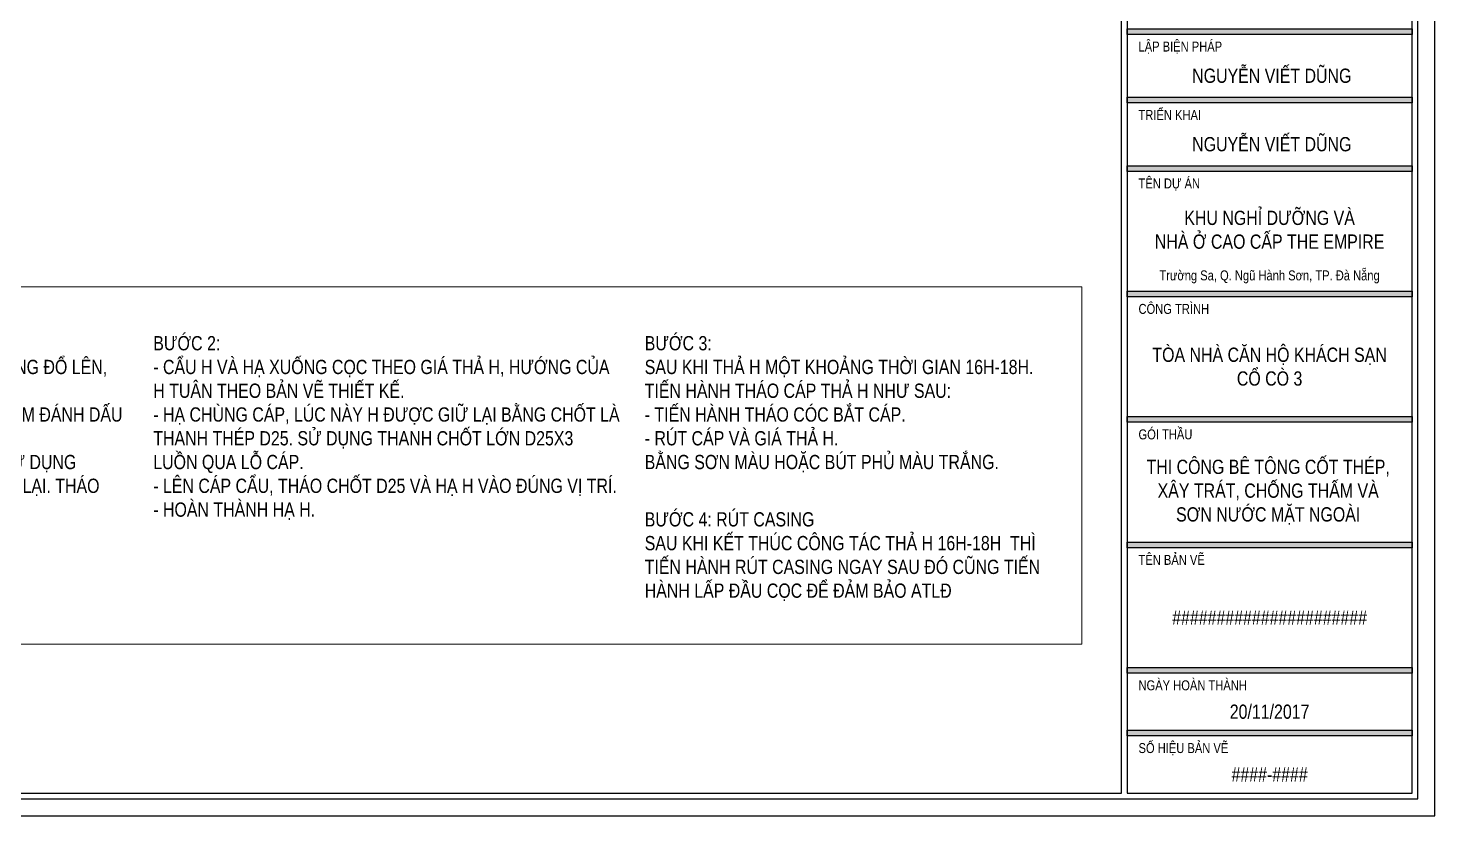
# Model space of a CAD drawing. Header units: millimetres. Extents: x -376071 to 28028791, y -269234 to 29325.
# Drawn here: x 450234 to 474917, y -148882 to -135070 of the extents above; entities that cross this region are included whole.
import ezdxf
from ezdxf.enums import TextEntityAlignment as Align

# ---------------------------------------------------------------- set-up
doc = ezdxf.new("R2010")
doc.units = ezdxf.units.MM
doc.header["$LTSCALE"] = 100
doc.linetypes.add('CONTINOUS', pattern=[0])
doc.layers.add('01. TEXT NOI DUNG', color=7, linetype='Continuous')
doc.layers.add('03. HATCH 03', color=5, linetype='Continuous')
doc.layers.add('02. NET KHUNG', color=7, linetype='CONTINOUS', lineweight=9)
doc.layers.add('0_TEXT', color=7, linetype='Continuous', lineweight=15)
doc.styles.add('Arial 0.8', font='arial_0.ttf', dxfattribs={"width": 0.8, "height": 250})

# ---------------------------------------------------------------- blocks, each defined once
blk = doc.blocks.new('Khung A3 COR3')
h = blk.add_hatch(color=256)
h.set_gradient(color1=(63, 127, 63), one_color=1, tint=1, name='INVCYLINDER')
h.paths.add_polyline_path([(366, 138), (416, 138), (416, 137), (366, 137)])
h = blk.add_hatch(color=256)
h.set_gradient(color1=(63, 127, 63), one_color=1, tint=1, name='INVCYLINDER')
h.paths.add_polyline_path([(366, 138), (416, 138), (416, 137), (366, 137)])
h = blk.add_hatch(color=256)
h.set_gradient(color1=(63, 127, 63), one_color=1, tint=1, name='INVCYLINDER')
h.paths.add_polyline_path([(366, 126), (416, 126), (416, 125), (366, 125)])
h = blk.add_hatch(color=256)
h.set_gradient(color1=(63, 127, 63), one_color=1, tint=1, name='INVCYLINDER')
h.paths.add_polyline_path([(366, 126), (416, 126), (416, 125), (366, 125)])
h = blk.add_hatch(color=256)
h.set_gradient(color1=(63, 127, 63), one_color=1, tint=1, name='INVCYLINDER')
h.paths.add_polyline_path([(366, 114), (416, 114), (416, 113), (366, 113)])
h = blk.add_hatch(color=256)
h.set_gradient(color1=(63, 127, 63), one_color=1, tint=1, name='INVCYLINDER')
h.paths.add_polyline_path([(366, 114), (416, 114), (416, 113), (366, 113)])
h = blk.add_hatch(color=256)
h.set_gradient(color1=(63, 127, 63), one_color=1, tint=1, name='INVCYLINDER')
h.paths.add_polyline_path([(366, 92), (416, 92), (416, 91), (366, 91)])
h = blk.add_hatch(color=256)
h.set_gradient(color1=(63, 127, 63), one_color=1, tint=1, name='INVCYLINDER')
h.paths.add_polyline_path([(366, 92), (416, 92), (416, 91), (366, 91)])
h = blk.add_hatch(color=256)
h.set_gradient(color1=(63, 127, 63), one_color=1, tint=1, name='INVCYLINDER')
h.paths.add_polyline_path([(366, 70), (416, 70), (416, 69), (366, 69)])
h = blk.add_hatch(color=256)
h.set_gradient(color1=(63, 127, 63), one_color=1, tint=1, name='INVCYLINDER')
h.paths.add_polyline_path([(366, 70), (416, 70), (416, 69), (366, 69)])
h = blk.add_hatch(color=256)
h.set_gradient(color1=(63, 127, 63), one_color=1, tint=1, name='INVCYLINDER')
h.paths.add_polyline_path([(366, 48), (416, 48), (416, 47), (366, 47)])
h = blk.add_hatch(color=256)
h.set_gradient(color1=(63, 127, 63), one_color=1, tint=1, name='INVCYLINDER')
h.paths.add_polyline_path([(366, 48), (416, 48), (416, 47), (366, 47)])
h = blk.add_hatch(color=256)
h.set_gradient(color1=(63, 127, 63), one_color=1, tint=1, name='INVCYLINDER')
h.paths.add_polyline_path([(366, 26), (416, 26), (416, 25), (366, 25)])
h = blk.add_hatch(color=256)
h.set_gradient(color1=(63, 127, 63), one_color=1, tint=1, name='INVCYLINDER')
h.paths.add_polyline_path([(366, 26), (416, 26), (416, 25), (366, 25)])
h = blk.add_hatch(color=256)
h.set_gradient(color1=(63, 127, 63), one_color=1, tint=1, name='INVCYLINDER')
h.paths.add_polyline_path([(366, 15), (416, 15), (416, 14), (366, 14)])
h = blk.add_hatch(color=256)
h.set_gradient(color1=(63, 127, 63), one_color=1, tint=1, name='INVCYLINDER')
h.paths.add_polyline_path([(366, 15), (416, 15), (416, 14), (366, 14)])
at = {"ltscale": 2000}
for points in [[(420, 0), (420, 297), (0, 297), (0, 0)], [(417, 3), (417, 294), (3, 294), (3, 3)], [(365, 4), (365, 293), (4, 293), (4, 4)], [(416, 293), (366, 293), (366, 4), (416, 4)]]:
    blk.add_lwpolyline(points, close=True, dxfattribs=at)
at = {"color": 7, "flags": 128}
for points in [[(366, 138), (416, 138), (416, 137), (366, 137), (366, 138)], [(366, 138), (416, 138), (416, 137), (366, 137), (366, 138)], [(366, 126), (416, 126), (416, 125), (366, 125), (366, 126)], [(366, 126), (416, 126), (416, 125), (366, 125), (366, 126)], [(366, 114), (416, 114), (416, 113), (366, 113), (366, 114)], [(366, 114), (416, 114), (416, 113), (366, 113), (366, 114)], [(366, 92), (416, 92), (416, 91), (366, 91), (366, 92)], [(366, 92), (416, 92), (416, 91), (366, 91), (366, 92)], [(366, 70), (416, 70), (416, 69), (366, 69), (366, 70)], [(366, 70), (416, 70), (416, 69), (366, 69), (366, 70)], [(366, 48), (416, 48), (416, 47), (366, 47), (366, 48)], [(366, 48), (416, 48), (416, 47), (366, 47), (366, 48)], [(366, 26), (416, 26), (416, 25), (366, 25), (366, 26)], [(366, 26), (416, 26), (416, 25), (366, 25), (366, 26)], [(366, 15), (416, 15), (416, 14), (366, 14), (366, 15)], [(366, 15), (416, 15), (416, 14), (366, 14), (366, 15)]]:
    blk.add_lwpolyline(points, dxfattribs=at)
at = {"style": 'Arial 0.8', "width": 0.8}
blk.add_attdef('TENBANVE_001', (387.9, 33.5), '', height=2.5, dxfattribs=at)
blk.add_attdef('SOHIEU', text='', height=2.5, dxfattribs=at).set_placement((391, 7.25), align=Align.MIDDLE_CENTER)
at = {"layer": '03. HATCH 03', "color": 7, "lineweight": 15, "char_height": 1.75, "width": 23.1325, "attachment_point": 1, "style": 'Arial 0.8'}
for s, insert in [('LẬP BIỆN PHÁP', (368, 135.76)), ('TRIỂN KHAI', (368, 123.76)), ('\\pt15.75;TÊN DỰ ÁN', (368, 111.76)), ('\\pt15.75;CÔNG TRÌNH', (368, 89.76)), ('\\pt15.75;GÓI THẦU', (368, 67.76)), ('\\pt15.75;TÊN BẢN VẼ', (368, 45.76)), ('\\pt15.75;NGÀY HOÀN THÀNH', (368, 23.76)), ('\\pt15.75;SỐ HIỆU BẢN VẼ', (368, 12.76))]:
    blk.add_mtext(s, dxfattribs=dict(at, insert=insert))
at = {"layer": '0_TEXT', "color": 7, "lineweight": 15, "attachment_point": 5, "style": 'Arial 0.8'}
for s, insert, char_height, width in [('^INGUYỄN VIẾT DŨNG', (391, 129.75), 2.5, 50), ('^INGUYỄN VIẾT DŨNG', (391, 117.75), 2.5, 50), ('KHU NGHỈ DƯỠNG VÀ \\PNHÀ Ở CAO CẤP THE EMPIRE', (391, 102.75), 2.5, 50), ('Trường Sa, Q. Ngũ Hành Sơn, TP. Đà Nẵng', (391, 94.5), 1.75, 50), ('TÒA NHÀ CĂN HỘ KHÁCH SẠN \\PCỔ CÒ 3', (391, 78.75), 2.5, 50), ('THI CÔNG BÊ TÔNG CỐT THÉP, XÂY TRÁT, CHỐNG THẤM VÀ SƠN NƯỚC MẶT NGOÀI', (390.75, 56.75), 2.5, 45.5), ('20/11/2017', (391, 18.25), 2.5, 50)]:
    blk.add_mtext(s, dxfattribs=dict(at, insert=insert, char_height=char_height, width=width))

msp = doc.modelspace()

# ---------------------------------------------------------------- linework, layer by layer
at = {"layer": '02. NET KHUNG', "elevation": -528.7}
msp.add_lwpolyline([(442755.1, -139604.4), (468723.4, -139604.4), (468723.4, -145871.3), (442755.1, -145871.3)], close=True, dxfattribs=at)

# ---------------------------------------------------------------- block references
ref = msp.add_blockref('Khung A3 COR3', (432916.9, -148881.7, -881.1), dxfattribs=dict(xscale=100, yscale=100, zscale=100))
ref.add_attrib('SOHIEU', '####-####', dxfattribs={"height": 250, "style": 'Arial 0.8', "width": 0.8}).set_placement((472016.9, -148156.7, -881.1), align=Align.MIDDLE_CENTER)
ref.add_attrib('TENBANVE_001', '######################', (470307.9, -145531.7, -881.1), dxfattribs={"height": 250, "style": 'Arial 0.8', "width": 0.8})

# ---------------------------------------------------------------- texts
at = {"layer": '01. TEXT NOI DUNG', "lineweight": 0, "char_height": 250, "attachment_point": 1, "style": 'Arial 0.8'}
for s, insert, width in [('BƯỚC 1:\\P- SAU KHI ĐỔ XONG BÊ TÔNG CỌC VÀ RÚT HẾT ỐNG ĐỔ LÊN, TIẾN HÀNH CẨU LẮP GIÁ HẠ H VÀO CASING\\P- CĂN CHỈNH GIÁ VÀO ĐÚNG VỊ TRÍ DỰA VÀO 4 ĐIỂM ĐÁNH DẤU SẴN VÀ LỖ ĐỤC SẴN TRÊN GIÁ.\\P- SAU KHI GIÁ ĐÃ ĐƯỢC ĐẶT VÀO ĐÚNG VỊ TRÍ, SỬ DỤNG CHỐT (BẰNG HÀN THÉP TRỒN,..) KHÓA CỨNG GIÁ LẠI. THÁO CÁP VÀ CHUYỂN SANG BƯỚC 2.', (443253.8, -140469.2, -528.7), 8620.18), ('BƯỚC 2:\\P- CẨU H VÀ HẠ XUỐNG CỌC THEO GIÁ THẢ H, HƯỚNG CỦA H TUÂN THEO BẢN VẼ THIẾT KẾ.\\P- HẠ CHÙNG CÁP, LÚC NÀY H ĐƯỢC GIỮ LẠI BẰNG CHỐT LÀ THANH THÉP D25. SỬ DỤNG THANH CHỐT LỚN D25X3 LUỒN QUA LỖ CÁP. \\P- LÊN CÁP CẨU, THÁO CHỐT D25 VÀ HẠ H VÀO ĐÚNG VỊ TRÍ.\\P- HOÀN THÀNH HẠ H.', (452429.2, -140469.2, -528.7), 8194.372), ('BƯỚC 3:\\PSAU KHI THẢ H MỘT KHOẢNG THỜI GIAN 16H-18H. TIẾN HÀNH THÁO CÁP THẢ H NHƯ SAU:\\P- TIẾN HÀNH THÁO CÓC BẮT CÁP.\\P- RÚT CÁP VÀ GIÁ THẢ H.\\PBẰNG SƠN MÀU HOẶC BÚT PHỦ MÀU TRẮNG.', (461052.5, -140469.2, -528.7), 7288.989), ('BƯỚC 4: RÚT CASING\\PSAU KHI KẾT THÚC CÔNG TÁC THẢ H 16H-18H  THÌ TIẾN HÀNH RÚT CASING NGAY SAU ĐÓ CŨNG TIẾN HÀNH LẤP ĐẦU CỌC ĐỂ ĐẢM BẢO ATLĐ', (461052.5, -143557.7, -528.7), 7458.02)]:
    msp.add_mtext(s, dxfattribs=dict(at, insert=insert, width=width))

doc.saveas('drawing.dxf')
